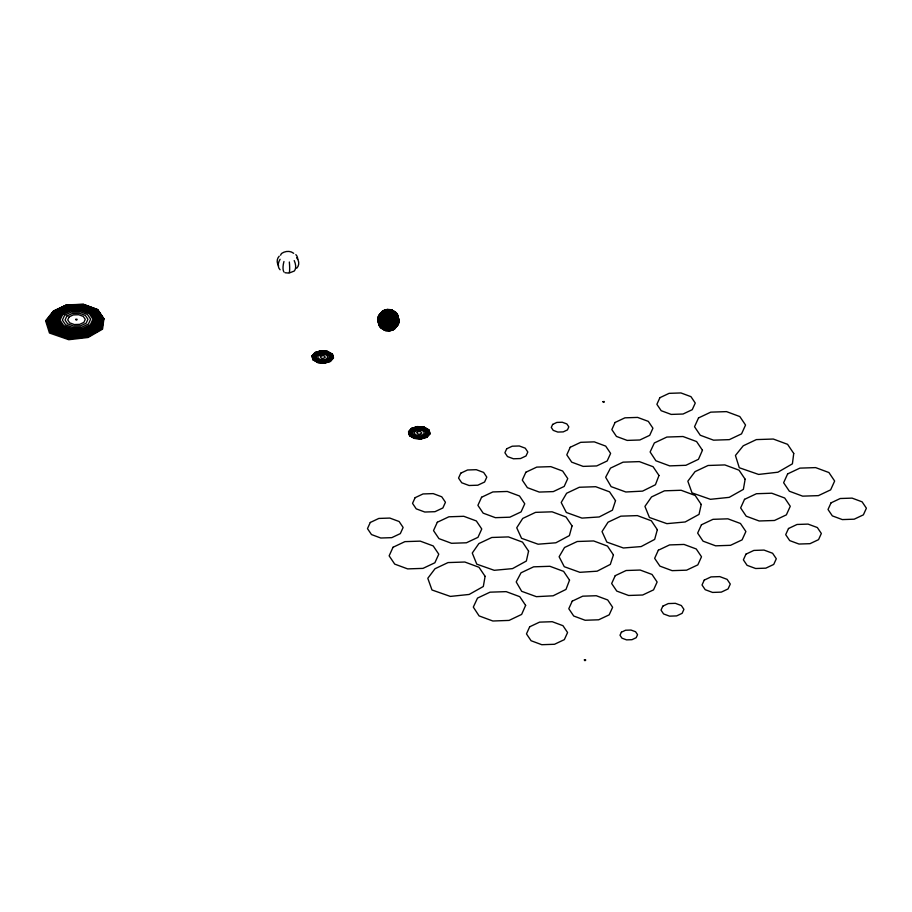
<?xml version="1.0" encoding="UTF-8"?>
<svg xmlns="http://www.w3.org/2000/svg" width="912" height="912" viewBox="0 0 912 912"><rect width="100%" height="100%" fill="white"/><g stroke="black" fill="none" stroke-linecap="round" stroke-linejoin="round"><path stroke-width="1.37" d="M54.127 311.345L48.712 320.591L53.865 330.543L69.483 336.163L86.731 335.035L99.921 328.252L103.033 318.755L97.071 309.92L83.254 304.79L66.85 305.338L53.945 311.277L47.937 320.625L52.759 331.159L69.301 337.052L87.062 335.639L100.582 328.468L103.25 318.744L97.242 309.841M312.235 356.022L315.324 352.716L321.092 351.017L327.476 351.599L332.185 354.198L333.222 357.949L330.235 361.323L324.387 363.044M330.133 361.266L333.062 357.937L332.059 354.244M330.349 361.38L333.518 357.971L332.458 354.118L327.613 351.439L321.035 350.846L315.107 352.591L311.938 355.999L312.987 359.852L317.832 362.531L324.41 363.124M384.841 310.342L383.439 311.938L383.929 313.705L386.118 314.959L389.173 315.244L391.932 314.435L393.334 312.839L392.844 311.072L390.655 309.818M377.75 319.998L380.771 316.578L386.699 314.834L393.277 315.427L397.985 318.151L399.023 321.947L396.002 325.367L390.074 327.112L383.496 326.519L378.788 323.794M377.899 320.796L380.874 317.422L386.722 315.7L393.209 316.293L397.849 318.972L398.875 322.711L395.899 326.086L390.051 327.807L383.564 327.214L378.925 324.535M378.355 322.392L381.205 319.166L386.802 317.524L393.004 318.083L397.438 320.648L398.419 324.227L393.767 329.54L389.173 330.851M398.419 317.992L395.569 321.218L389.971 322.871L383.77 322.301L379.335 319.736L378.355 316.156L383.006 310.844L387.6 309.533M398.726 318.801L395.785 322.13L390.028 323.817L383.633 323.236L379.061 320.591L378.047 316.909L380.988 313.58L386.745 311.881L393.14 312.463L397.712 315.107M398.875 319.588L395.899 322.973L390.051 324.683L383.564 324.091L378.925 321.412L377.899 317.672L380.874 314.298L386.722 312.577L393.209 313.169L397.849 315.848M391.932 330.041L393.334 328.445L392.844 326.69L390.655 325.424L387.6 325.139L384.841 325.949L383.439 327.545L383.929 329.312L386.118 330.577M429.78 433.759L426.691 437.076L420.922 438.775M426.907 437.201L430.076 433.793L429.016 429.94L424.24 427.181L417.582 426.577L411.563 428.344L408.496 431.821L409.556 435.662L414.322 438.421L420.991 439.037L427.01 437.258M66.69 305.098L53.774 311.209L47.162 320.671L51.665 331.774L69.13 337.942L87.404 336.254L101.243 328.685L103.466 318.744L97.413 309.761L83.3 304.665L66.77 305.224M66.929 305.452L54.31 311.414L49.499 320.545L54.959 329.927L69.654 335.285L86.389 334.419L99.26 328.035L102.817 318.767L96.9 310L83.14 305.03L67.009 305.566L54.492 311.482L50.274 320.511L56.065 329.312L69.836 334.396L86.047 333.803L98.599 327.83L102.6 318.767L96.74 310.08M381.889 311.756L386.95 310.274L392.559 310.787L396.572 313.101L397.461 316.339L394.885 319.257L389.823 320.75L384.214 320.237L380.201 317.923L379.312 314.686L382.333 311.231L387.041 309.841L392.274 310.319M381.205 312.919L386.802 311.277L393.004 311.847L397.438 314.412L399.023 320.386L396.002 323.806L390.074 325.561L383.496 324.957L378.788 322.232L377.75 318.436L380.771 315.016L386.699 313.272L393.277 313.876L397.985 316.589M386.745 316.567L380.988 318.265L378.047 321.594L379.061 325.276L383.633 327.921L390.028 328.502L395.785 326.804L398.726 323.475L397.712 319.793L393.14 317.148L385.366 316.589L382.459 314.914L381.809 312.565L383.678 310.456L387.349 309.373L391.408 309.749L394.315 311.425L394.964 313.774L393.095 315.883L389.424 316.966M395.569 327.465L389.971 329.107L383.77 328.537L379.335 325.983L377.591 319.211L380.657 315.734L386.677 313.967L393.346 314.572L398.122 317.33L399.171 321.184L396.116 324.649L390.097 326.428L383.428 325.812L378.651 323.053M395.227 328.046L389.903 329.608L383.998 329.072L379.768 326.633L378.833 323.224L381.547 320.146L386.87 318.573L392.776 319.12L397.005 321.56L397.94 324.968L394.44 329.152L389.732 330.543L384.499 330.064M394.885 328.628L389.823 330.11L384.214 329.597L380.201 327.283L379.312 324.045L381.889 321.127L386.95 319.633L392.559 320.146L396.572 322.472L397.461 325.709M321.138 351.188L315.541 352.841L312.691 356.068L313.671 359.647L318.117 362.212L324.319 362.782L329.916 361.141L332.766 357.903L331.786 354.323L327.34 351.758M330.452 361.448L324.433 363.215L317.764 362.611M285.046 272.734L288.967 273.098L294.211 271.069A10.921 6.304 60 0 0 294.211 260.581M387.201 309.613L391.841 310.034L396.025 312.485L396.845 315.506L394.44 318.231L389.732 319.61L384.499 319.132L380.749 316.977L379.928 313.956M389.572 330.782L384.932 330.349L380.749 327.898L379.928 324.877L382.333 322.164L387.041 320.773L392.274 321.252L396.025 323.407L396.845 326.428M327.682 351.371L321.013 350.755L315.005 352.522L312.086 356.011L313.124 359.807M424.171 427.261L417.605 426.656L411.665 428.401L408.644 431.832L409.682 435.628L414.458 438.273L420.945 438.866M429.928 433.781L428.879 429.985L424.103 427.34L417.65 426.839L411.882 428.526L408.793 431.843L409.819 435.583M293.687 253.319C290.255 250.515 285.239 250.971 281.717 253.365A10.921 6.304 60 0 0 280.622 255.212M313.261 359.773L317.969 362.372M424.034 427.42L428.617 430.065L429.632 433.747M414.527 438.193L409.955 435.548L408.941 431.855M395.17 311.95L395.899 314.64L393.767 317.057L389.572 318.288L384.932 317.866L381.604 315.94L380.863 313.261M395.899 327.123L395.17 324.444L391.841 322.517L387.201 322.096L383.006 323.327L380.863 325.744L381.604 328.434M332.321 354.164L333.37 357.96M312.383 356.045L313.397 359.727M296.696 257.765A10.921 8.812 15.3 0 1 296.696 268.253M278.627 265.825A10.921 8.812 15.3 0 1 279.232 256.169M295.841 254.653A10.921 7.946 -41.4 0 1 297.7 259.35M280.087 269.77A10.921 7.946 -41.4 0 1 280.087 259.293M283.951 272.004A10.921 4.047 -73.6 0 1 283.951 261.516M289.343 262.006A10.921 1.391 84.8 0 1 289.343 272.494M103.9 318.721L102.566 329.118L88.088 337.474L68.776 339.709L49.465 333.017L45.6 320.75L53.409 311.072L66.53 304.87L83.471 304.312L97.744 309.601L103.9 318.721M793.736 453.458L792.403 463.843L777.913 472.211L758.602 474.434L739.29 467.742L735.437 455.476L743.234 445.797L756.367 439.595L773.296 439.037L787.58 444.326L793.736 453.458M103.683 318.733L101.905 328.901L87.746 336.859L68.947 338.819L50.559 332.401L46.375 320.705L53.591 311.14L66.61 304.984L83.414 304.426L97.573 309.681L103.683 318.733M485.104 576.327L483.326 586.484L469.167 594.453L450.368 596.414L431.98 589.984L427.796 578.299L435.013 568.735L448.031 562.579L464.835 562.02L478.994 567.275L485.104 576.327M745.138 479.222L743.371 489.391L729.201 497.359L710.414 499.309L692.026 492.89L687.842 481.205L695.047 471.629L708.065 465.485L724.869 464.926L739.028 470.17L745.138 479.222M528.572 551.11L526.349 561.051L512.51 568.621L494.236 570.308L476.771 564.152L472.268 553.037L478.88 543.575L491.796 537.476L508.463 536.917L522.519 542.127L528.572 551.11M701.237 504.461L699.014 514.402L685.174 521.972L666.9 523.648L649.435 517.492L644.932 506.388L651.544 496.926L664.46 490.816L681.127 490.268L695.183 495.478L701.237 504.461M572.041 525.893L569.384 535.618L555.864 542.788L538.091 544.202L521.55 538.308L516.728 527.774L522.747 518.426L535.561 512.362L552.102 511.814L566.033 516.99L572.041 525.893M657.335 529.69L654.668 539.402L641.147 546.573L623.386 547.987L606.845 542.104L602.023 531.571L608.03 522.211L620.855 516.158L637.385 515.611L651.328 520.775L657.335 529.69M615.52 500.677L612.408 510.184L599.207 516.956L581.959 518.096L566.341 512.476L561.199 502.512L566.614 493.267L579.325 487.259L595.73 486.712L609.547 491.842L615.52 500.677M613.434 554.918L610.322 564.414L597.132 571.186L579.884 572.326L564.266 566.705L559.113 556.753L564.528 547.496L577.25 541.5L593.644 540.953L607.472 546.071L613.434 554.918M569.533 580.146L565.976 589.426L553.105 595.798L536.37 596.665L521.675 591.307L516.203 581.936L521.026 572.793L533.634 566.831L549.913 566.295L563.616 571.379L569.533 580.146M658.988 475.471L655.432 484.739L642.55 491.123L625.826 491.99L611.131 486.632L605.659 477.25L610.481 468.118L623.09 462.156L639.358 461.62L653.072 466.705L658.988 475.471M525.631 605.374L521.63 614.426L509.078 620.411L492.856 621.004L479.096 615.908L473.305 607.107L477.523 598.078L490.029 592.173L506.171 591.637L519.76 596.676L525.631 605.374M702.457 450.254L698.455 459.306L685.904 465.291L669.682 465.884L655.91 460.788L650.119 451.987L654.349 442.958L666.854 437.053L682.985 436.517L696.586 441.556L702.457 450.254M54.994 311.665L50.981 320.477L56.715 328.981L70.007 333.906L85.774 333.382L98.006 327.613L102.007 318.79L96.273 310.297L82.992 305.36L67.226 305.885L54.994 311.665M55.586 311.881L51.676 320.454L57.262 328.719L70.19 333.518L85.523 333.005L97.413 327.397L101.312 318.812L95.737 310.547L82.81 305.748L67.477 306.261L55.586 311.881M56.168 312.098L52.372 320.431L57.798 328.468L70.361 333.131L85.272 332.629L96.832 327.169L100.628 318.835L95.201 310.798L82.639 306.147L67.727 306.637L56.168 312.098M56.749 312.314L53.067 320.408L58.334 328.217L70.543 332.743L85.021 332.264L96.25 326.952L99.932 318.858L94.666 311.06L82.456 306.535L67.978 307.013L56.749 312.314M57.342 312.531L53.762 320.386L58.87 327.955L70.714 332.356L84.77 331.888L95.657 326.735L99.237 318.881L94.118 311.311L82.285 306.922L68.229 307.39L57.342 312.531M58.026 312.782L54.583 320.363L59.508 327.659L70.919 331.888L84.474 331.444L94.973 326.485L98.416 318.904L93.491 311.608L82.069 307.378L68.525 307.823L58.026 312.782M59.177 313.215L55.951 320.317L60.568 327.157L71.273 331.136L83.972 330.714L93.822 326.063L97.048 318.949L92.431 312.109L81.727 308.142L69.027 308.564L59.177 313.215M60.329 313.637L57.308 320.272L61.628 326.667L71.615 330.372L83.482 329.973L92.671 325.63L95.692 318.995L91.371 312.611L81.385 308.906L69.517 309.293L60.329 313.637M61.48 314.07L58.676 320.226L62.677 326.165L71.968 329.608L82.981 329.243L91.519 325.208L94.324 319.04L90.322 313.112L81.031 309.67L70.019 310.034L61.48 314.07M62.62 314.492L60.032 320.18L63.737 325.664L72.31 328.844L82.49 328.502L90.379 324.775L92.967 319.086L89.262 313.603L80.689 310.422L70.509 310.764L62.62 314.492M64.592 315.221L62.369 320.101L65.55 324.809L72.903 327.533L81.635 327.248L88.407 324.056L90.63 319.166L87.449 314.458L80.096 311.733L71.364 312.018L64.592 315.221M66.85 316.054L65.048 320.021L67.625 323.828L73.587 326.04L80.666 325.812L86.15 323.213L87.951 319.257L85.375 315.438L79.412 313.226L72.333 313.466L66.85 316.054M69.095 316.897L67.716 319.93L69.7 322.848L74.271 324.547L79.686 324.364L83.893 322.381L85.272 319.348L83.3 316.418L78.728 314.72L73.302 314.902L69.095 316.897M75.776 319.371C76.129 321.48 78.614 318.379 75.776 319.371M370.283 522.473L367.479 528.629L371.492 534.569L380.771 538.012L391.784 537.647L400.334 533.611L403.127 527.455L399.125 521.516L389.834 518.073L378.822 518.438L370.283 522.473M415.12 497.678L412.532 503.367L416.225 508.85L424.81 512.031L434.978 511.689L442.867 507.961L445.455 502.273L441.75 496.789L433.177 493.609L423.008 493.951L415.12 497.678M393.038 547.257L389.139 555.841L394.714 564.106L407.641 568.894L422.986 568.381L434.876 562.772L438.775 554.188L433.2 545.923L420.272 541.135L404.928 541.637L393.038 547.257M437.315 522.257L433.519 530.59L438.946 538.627L451.508 543.29L466.42 542.788L477.979 537.328L481.764 528.994L476.349 520.957L463.775 516.295L448.875 516.796L437.315 522.257M460.765 473.18L458.554 478.07L461.723 482.767L469.087 485.503L477.82 485.207L484.591 482.015L486.803 477.124L483.634 472.427L476.269 469.691L467.537 469.988L460.765 473.18M481.582 497.245L477.899 505.351L483.166 513.148L495.376 517.674L509.854 517.195L521.071 511.894L524.765 503.789L519.498 495.991L507.289 491.465L492.811 491.944L481.582 497.245M506.707 448.795L504.906 452.751L507.482 456.57L513.445 458.782L520.524 458.542L526.019 455.954L527.82 451.999L525.244 448.18L519.281 445.968L512.202 446.207L506.707 448.795M525.859 472.245L522.28 480.1L527.387 487.669L539.231 492.07L553.288 491.602L564.175 486.449L567.754 478.595L562.636 471.025L550.802 466.636L536.746 467.104L525.859 472.245M552.649 424.411L551.27 427.443L553.242 430.373L557.813 432.06L563.24 431.889L567.446 429.894L568.826 426.862L566.854 423.943L562.282 422.245L556.856 422.427L552.649 424.411M570.228 447.279L566.785 454.849L571.71 462.156L583.133 466.385L596.676 465.941L607.175 460.97L610.618 453.401L605.693 446.105L594.282 441.864L580.727 442.32L570.228 447.279M603.014 401.668C603.368 403.777 605.853 400.676 603.014 401.668M615.064 422.484L611.838 429.586L616.455 436.426L627.16 440.405L639.859 439.983L649.709 435.332L652.935 428.218L648.318 421.378L637.613 417.411L624.914 417.833L615.064 422.484M529.701 626.783L526.463 633.897L531.092 640.737L541.796 644.704L554.496 644.282L564.346 639.631L567.572 632.529L562.955 625.689L552.25 621.71L539.551 622.132L529.701 626.783M659.9 397.689L656.879 404.324L661.2 410.708L671.198 414.413L683.054 414.025L692.242 409.682L695.263 403.047L690.954 396.652L680.956 392.947L669.1 393.346L659.9 397.689M572.234 601.145L568.792 608.714L573.716 616.01L585.128 620.251L598.682 619.795L609.182 614.836L612.625 607.267L607.7 599.959L596.277 595.73L582.734 596.174L572.234 601.145M615.235 575.666L611.656 583.52L616.774 591.09L628.607 595.479L642.664 595.012L653.551 589.87L657.13 582.016L652.023 574.446L640.178 570.046L626.122 570.513L615.235 575.666M584.375 659.912C584.729 662.021 587.214 658.92 584.375 659.912M698.535 417.924L694.522 426.736L700.256 435.241L713.549 440.165L729.315 439.641L741.536 433.873L745.549 425.049L739.814 416.556L726.522 411.62L710.756 412.144L698.535 417.924M658.339 550.221L654.645 558.326L659.912 566.124L672.121 570.65L686.599 570.171L697.828 564.87L701.51 556.765L696.244 548.967L684.034 544.441L669.556 544.92L658.339 550.221M621.38 632.221L620 635.254L621.973 638.172L626.544 639.871L631.97 639.688L636.177 637.705L637.556 634.672L635.584 631.742L631.013 630.055L625.586 630.226L621.38 632.221M662.819 606.161L661.018 610.117L663.583 613.936L669.556 616.147L676.636 615.908L682.119 613.32L683.92 609.364L681.344 605.545L675.382 603.334L668.302 603.573L662.819 606.161M701.431 524.788L697.646 533.121L703.061 541.158L715.624 545.821L730.535 545.319L742.094 539.858L745.891 531.525L740.464 523.488L727.901 518.825L712.99 519.327L701.431 524.788M704.246 580.1L702.023 584.991L705.204 589.688L712.557 592.424L721.289 592.127L728.061 588.935L730.284 584.045L727.103 579.348L719.75 576.612L711.018 576.908L704.246 580.1M744.534 499.343L740.635 507.927L746.21 516.192L759.137 520.98L774.482 520.478L786.372 514.858L790.271 506.274L784.696 498.009L771.769 493.221L756.424 493.723L744.534 499.343M745.959 554.154L743.371 559.843L747.076 565.326L755.649 568.507L765.829 568.165L773.718 564.437L776.306 558.748L772.601 553.265L764.028 550.084L753.848 550.426L745.959 554.154M787.637 473.909L783.625 482.722L789.359 491.226L802.651 496.151L818.417 495.626L830.638 489.858L834.651 481.034L828.917 472.541L815.624 467.605L799.858 468.13L787.637 473.909M788.504 528.504L785.699 534.66L789.701 540.599L798.992 544.042L810.004 543.677L818.543 539.642L821.347 533.486L817.346 527.546L808.055 524.104L797.042 524.468L788.504 528.504M831.037 502.854L828.016 509.489L832.337 515.884L842.335 519.589L854.191 519.19L863.379 514.847L866.4 508.212L862.091 501.828L852.093 498.123L840.237 498.511L831.037 502.854M315.883 353.035L313.169 356.113L314.104 359.522L318.334 361.961L324.239 362.509L329.563 360.935L332.276 357.857L331.341 354.449L327.123 352.009L321.218 351.473L315.883 353.035M316.225 353.24L313.648 356.159L314.537 359.396L318.55 361.711L324.159 362.224L329.221 360.742L331.797 357.812L330.908 354.574L326.895 352.26L321.286 351.747L316.225 353.24M316.669 353.491L314.264 356.216L315.096 359.237L318.835 361.391L324.068 361.87L328.787 360.479L331.193 357.755L330.361 354.745L326.61 352.579L321.389 352.1L316.669 353.491M317.342 353.879L315.21 356.296L315.94 358.986L319.268 360.901L323.92 361.323L328.103 360.092L330.247 357.675L329.506 354.996L326.177 353.069L321.537 352.648L317.342 353.879M318.014 354.266L316.156 356.387L316.795 358.735L319.702 360.411L323.771 360.787L327.431 359.704L329.3 357.584L328.662 355.247L325.744 353.56L321.685 353.195L318.014 354.266M319.189 354.939L317.786 356.535L318.265 358.302L320.454 359.567L323.509 359.841L326.268 359.032L327.67 357.436L327.191 355.68L325.003 354.415L319.189 354.939M320.899 355.931L320.169 356.752L321.548 358.313L323.133 358.462L325.276 357.219L323.897 355.657L320.899 355.931M381.547 312.337L378.833 315.415L379.768 318.824L383.998 321.263L389.903 321.811L395.227 320.237L397.94 317.159L397.005 313.751L392.776 311.311L386.87 310.775L381.547 312.337M386.563 310.547L385.833 311.38L387.212 312.941L388.786 313.078L390.94 311.836L389.561 310.274L386.563 310.547M383.678 324.501L381.809 326.621L382.459 328.958L385.366 330.646L389.424 331.01L393.095 329.939L394.964 327.818L394.315 325.47L391.408 323.794L387.349 323.418L383.678 324.501M386.563 327.727L385.833 328.548L387.212 330.11L388.786 330.258L390.94 329.015L389.561 327.442L386.563 327.727M412.099 428.651L409.249 431.889L410.229 435.469L414.675 438.034L420.877 438.604L426.474 436.951L429.324 433.724L428.344 430.145L423.898 427.58L417.696 427.01L412.099 428.651M412.441 428.857L409.727 431.935L410.662 435.343L414.892 437.783L420.797 438.319L426.132 436.757L428.845 433.679L427.91 430.27L423.681 427.831L417.776 427.283L412.441 428.857M412.794 429.05L410.206 431.969L411.095 435.218L415.12 437.532L420.717 438.045L425.779 436.552L428.355 433.633L427.477 430.396L423.453 428.081L417.844 427.568L412.794 429.05M413.227 429.301L410.822 432.026L411.654 435.047L415.393 437.213L420.626 437.692L425.345 436.301L427.751 433.576L426.919 430.555L423.179 428.401L417.947 427.922L413.227 429.301M413.9 429.7L411.768 432.117L412.498 434.796L415.826 436.723L420.478 437.144L424.673 435.913L426.805 433.496L426.064 430.806L422.746 428.891L418.095 428.469L413.9 429.7M414.584 430.088L412.714 432.208L413.353 434.545L416.26 436.232L420.329 436.597L423.989 435.526L425.858 433.405L425.22 431.057L422.302 429.381L418.243 429.005L414.584 430.088M415.747 430.76L414.344 432.356L414.823 434.112L417.012 435.377L422.826 434.853L424.228 433.257L423.749 431.49L421.561 430.225L415.747 430.76M417.457 431.752L416.727 432.573L418.106 434.135L419.691 434.283L421.846 433.04L420.455 431.479L417.457 431.752"/></g></svg>
